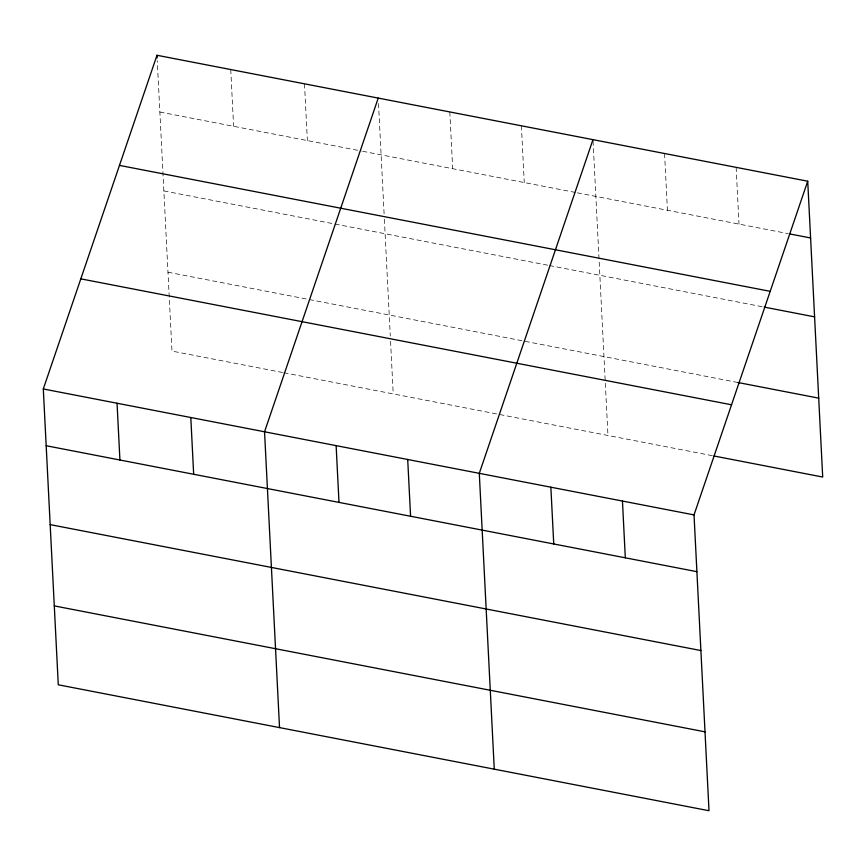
<?xml version="1.0" encoding="UTF-8"?>
<svg xmlns="http://www.w3.org/2000/svg" width="866" height="866" viewBox="0 0 866 866"><rect width="100%" height="100%" fill="white"/><g stroke="black" fill="none" stroke-linecap="round" stroke-linejoin="round"><path stroke-width="0.65" stroke-dasharray="4.33 3.25" d="M159.864 112.028L361.36 151.02M362.67 151.279L575.966 192.555M577.297 192.815L788.06 233.604M163.858 190.921L548.146 265.288M549.477 265.548L762.892 306.856M167.982 272.205L737.843 382.491M282.597 372.499L171.977 351.098L157.266 60.674M283.918 372.759L712.675 455.743M736.132 167.355L739.012 224.11M664.558 153.499L667.426 210.265M593.048 140.996L607.964 435.468M521.397 125.797L524.266 182.553M449.811 111.941L452.691 168.697M378.507 103.498L384.114 214.01M384.374 219.271L390.295 336.062M390.555 341.323L393.218 393.911M304.486 83.818L307.365 140.573M230.735 69.54L233.614 126.306"/><path stroke-width="1.3" d="M807.718 181.21L694.023 514.902L709.005 810.728L58.282 684.79L43.3 388.964L156.995 55.272L807.718 181.21L822.7 477.036L714.006 455.992M378.236 98.085L264.541 431.788L279.534 727.613M592.972 139.653L479.288 473.345L494.27 769.17M789.381 233.863L810.587 237.966M119.476 165.395L770.199 291.333M764.213 307.105L814.581 316.859M737.843 382.491L818.706 398.144M80.819 278.852L731.543 404.79M43.3 388.964L694.023 514.902M46.179 445.73L696.903 571.668M50.174 524.623L700.897 650.55M54.287 605.897L705.011 731.835M622.448 501.057L625.317 557.812M550.863 487.201L553.742 543.956M407.702 459.489L410.581 516.255M336.127 445.644L338.996 502.399M190.801 417.509L193.67 474.276M156.995 55.272L157.125 57.979M117.051 403.242L119.919 459.998"/></g></svg>
